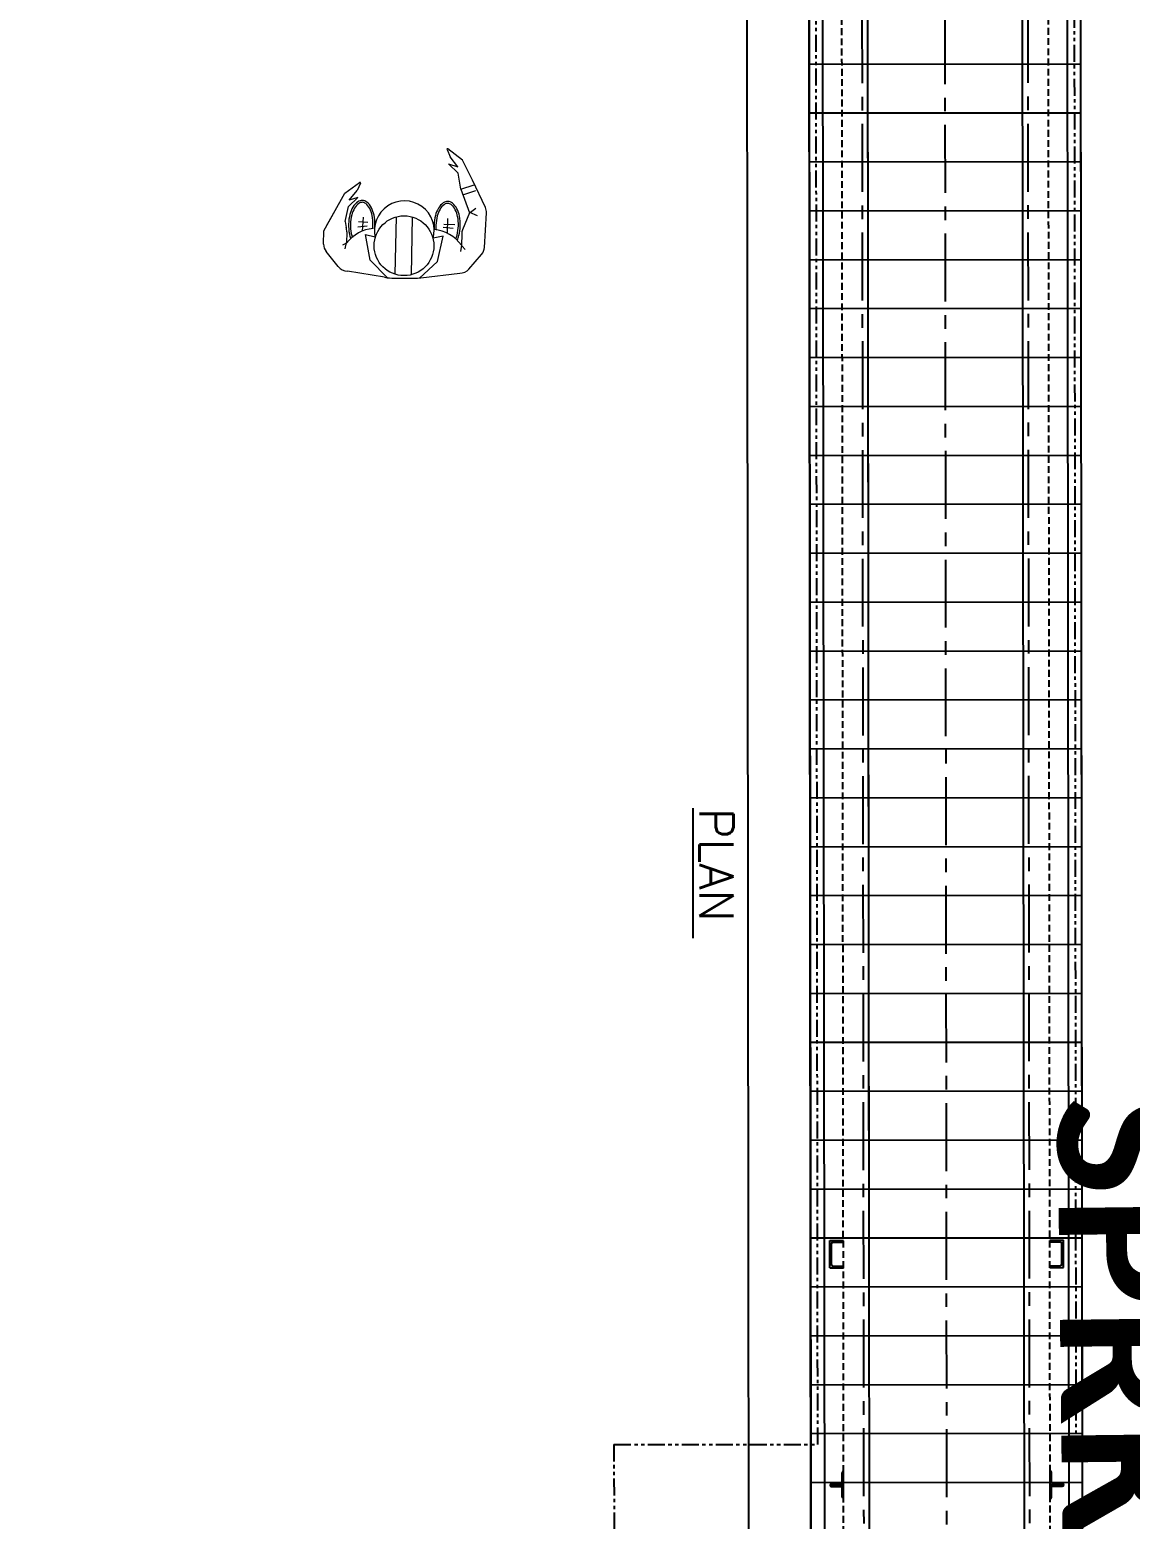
# Model space of a CAD drawing. Header units: feet. Extents: x -99009 to 3252343, y -11094690 to 9035152.
# Drawn here: x 2491096 to 2495146, y -1983789 to -1978307 of the extents above; entities that cross this region are included whole.
import ezdxf

# ---------------------------------------------------------------- set-up
doc = ezdxf.new("R2010")
doc.units = ezdxf.units.FT
for name, pattern in [('CENTER', [2, 1.25, -0.25, 0.25, -0.25]), ('HIDDEN', [0.375, 0.25, -0.125]), ('PHANTOM', [2.5, 1.25, -0.25, 0.25, -0.25, 0.25, -0.25])]:
    doc.linetypes.add(name, pattern=pattern)
doc.layers.add('1', color=1, linetype='Continuous')
doc.layers.add('OVERALL', color=41, linetype='Continuous', lineweight=0)
doc.styles.add('ARIAL NARROW', font='ARIALN.TTF')
doc.styles.add('KP BOM', font='simplex.shx')

# ---------------------------------------------------------------- blocks, each defined once
blk = doc.blocks.new('vaimand')
at = {"color": 242, "lineweight": 5, "true_color": 0xcd2027}
for p, q in [((-211.5, 106.3), (-257, 60.5)), ((-48.8, 123.9), (-179.6, 117.9)), ((-44.2, 125.5), (-107.9, 73.3)), ((-33.7, -80), (-16.7, 111.9)), ((39.5, 119.1), (-25.6, 123.6)), ((19.8, -84.7), (36.8, 106.2)), ((62.9, 116), (116.5, 53.4)), ((72.1, 114.1), (194.9, 84.7)), ((-107.9, 73.3), (-132.7, -9.8)), ((116.5, 53.4), (126.3, -32.8)), ((224.2, 67.6), (260.9, 14.5)), ((-268.3, 37.3), (-282.8, -77.8)), ((-193.7, 28.7), (-203.1, 39.9)), ((-195.6, -12.5), (-192.3, 25.1)), ((-192.3, 25.1), (-187, 45.5)), ((192.6, -10.8), (197.9, 9.6)), ((-226.1, -81.6), (-199.4, -26.4)), ((-138, -49.4), (-174.2, -46.1)), ((-135.3, -39.2), (-168, -34.5)), ((-151.7, -67.3), (-146.6, -19.2)), ((-132.7, -9.8), (-99.3, -5.8)), ((126.3, -32.8), (94.1, -23)), ((129.7, -92.2), (136.3, -45.1)), ((187.7, -46.5), (191, -8.9)), ((191, -8.9), (205.4, -3.3)), ((268, -10.3), (263.5, -55)), ((-281.1, -95.6), (-243.9, -189.8)), ((-226.2, -83.3), (-251.2, -70.6)), ((-229.7, -83), (-248.2, -95.3)), ((-203.1, -162.1), (-226.1, -81.6)), ((146.6, -78.1), (115.7, -73.6)), ((149.9, -61), (118.5, -61.7)), ((190.2, -81.1), (175.9, -131.1)), ((263.5, -55), (185.5, -176.2)), ((190.2, -81.1), (189, -60.9)), ((254.7, -68.8), (226.2, -112.9)), ((-208.3, -142.8), (-253.2, -154.7)), ((142.5, -158.2), (175.9, -131.1)), ((142.5, -158.2), (175.9, -131.1)), ((175.9, -131.1), (142.5, -158.2)), ((-203.1, -162.1), (-248.1, -174)), ((-243.9, -189.8), (-214.9, -259.2)), ((-203.1, -162.1), (-197.5, -216.5)), ((130.6, -205.4), (143.5, -182.2)), ((185.5, -176.2), (133.4, -208.1)), ((142.5, -158.2), (172.3, -151.7)), ((172.3, -151.7), (143.5, -182.2)), ((-197.6, -237.4), (-174.6, -272.5)), ((-167.5, -250.2), (-197.6, -237.4)), ((-197.5, -216.5), (-167.5, -250.2)), ((-167.5, -250.2), (-197.5, -216.5)), ((-167.5, -250.2), (-197.5, -216.5)), ((-214.9, -259.2), (-169.3, -299.8)), ((-166, -297.6), (-174.6, -272.5))]:
    blk.add_line(p, q, dxfattribs=at)
for points in [[(-179.2, 7.3, 0.043282), (-185.7, -7.7, 0.055571), (-192.5, -39.7, 0.055571), (-192.1, -72.4, 0.069361), (-185.4, -97.7, 0.105874), (-171.4, -117.7, 0.163899), (-156.8, -124.3, 0.163899), (-141.2, -120.7, 0.105874), (-123.5, -103.8, 0.069361), (-111.9, -80.3, 0.055571), (-105.1, -48.4, 0.024541), (-104.4, -34, 0.041767)], [(-174.6, 2.3, 0.037104), (-179.6, -9.8, 0.055571), (-186.2, -40.3, 0.055571), (-185.8, -71.6, 0.069361), (-179.5, -95.2, 0.105874), (-167, -113, 0.163899), (-156.2, -117.9, 0.163899), (-144.5, -115.2, 0.105874), (-128.8, -100.2, 0.069361), (-118, -78.3, 0.055571), (-111.5, -47.8, 0.024541), (-110.8, -33.9, 0.024541)], [(94.1, -51.7, 0.019815), (92.5, -63.2, 0.055571), (92.9, -95.9, 0.069361), (99.7, -121.2, 0.105874), (113.7, -141.2, 0.163899), (128.2, -147.8, 0.163899), (143.8, -144.2, 0.105874), (161.5, -127.4, 0.069361), (173.1, -103.9, 0.055571), (179.9, -71.9, 0.055571), (179.6, -39.3, 0.039908), (176.5, -24.5, 0.011242)], [(100.4, -52.8, 0.019815), (98.9, -63.9, 0.055571), (99.2, -95.1, 0.069361), (105.6, -118.7, 0.105874), (118, -136.5, 0.163899), (128.9, -141.4, 0.163899), (140.5, -138.8, 0.105874), (156.2, -123.8, 0.069361), (167.1, -101.9, 0.055571), (173.6, -71.3, 0.055571), (173.2, -40.1, 0.039908), (170.4, -26.2, 0.039908)]]:
    blk.add_lwpolyline(points, format="xyb", dxfattribs=at)
blk.add_circle((-0.2, 13.2), 100, dxfattribs=at)
for centre, radius, start, end in [((-183.1, 78.1), 40, 84.9304, 135.2053), ((-39.6, -75.9), 200, 85.9933, 92.619), ((25.6, -80.4), 200, 76.5524, 85.9933), ((-228.6, 32.3), 40, 135.2053, 172.7828), ((191.3, 44.9), 40, 34.6556, 84.9304), ((-84.3, 90.8), 126.4, 211.3613, 260.885), ((228, -8.2), 40, 357.078, 34.6556), ((-235.4, -9), 40, 334.2049, 354.9304), ((-4.6, -36.8), 100, 160.3742, 9.4866), ((96.4, 74.8), 126.4, 270.9864, 318.4996), ((227.5, -50.1), 40, 174.9304, 195.656), ((-243.1, -82.8), 40, 172.7828, 198.6125), ((132.3, -206.4), 2, 150.9679, 301.4593)]:
    blk.add_arc(centre, radius, start, end, dxfattribs=at)
at = {"color": 5, "lineweight": 5}
blk.add_arc((-167.9, -298.3), 2, 228.4016, 18.8929, dxfattribs=at)
blk = doc.blocks.new('A$C110D60DF')
at = {"color": 6, "lineweight": 5, "rotation": 183.9260337634763}
blk.add_blockref('vaimand', (-1.1, 13.2), dxfattribs=at)
blk = doc.blocks.new('conveyor')
at = {"color": 253, "linetype": 'PHANTOM', "ltscale": 50}
for p, q in [((1721941.1, -1090383.2, 0), (1721941.1, -1091133.2, 0)), ((1713291.6, -1091133.2, 0), (1721941.1, -1091133.2, 0)), ((1721941.1, -1092083.1, 0), (1713291.6, -1092083.1, 0)), ((1721941.1, -1092833.1, 0), (1721941.1, -1092083.1, 0)), ((1721941.1, -1092833.1, 0), (1722651, -1092833.1, 0))]:
    blk.add_line(p, q, dxfattribs=at)
at = {"color": 3}
for p, q in [((1727029.9, -1091158.2, 0), (1712591.7, -1091158.2, 0)), ((1721291.1, -1091178.2, 0), (1721191.1, -1091178.2, 0)), ((1721191.1, -1091228.2, 0), (1721191.1, -1091178.2, 0)), ((1721197.1, -1091228.2, 0), (1721197.1, -1091190.2, 0)), ((1721279.1, -1091184.2, 0), (1721203.1, -1091184.2, 0)), ((1721285.1, -1091228.2, 0), (1721285.1, -1091190.2, 0)), ((1721291.1, -1091228.2, 0), (1721291.1, -1091178.2, 0)), ((1722086.1, -1091223.2, 0), (1722046.1, -1091223.2, 0)), ((1722086.1, -1091223.2, 0), (1722086.1, -1091183.2, 0)), ((1722091.1, -1091228.2, 0), (1722091.1, -1091178.2, 0)), ((1722096.1, -1091223.2, 0), (1722096.1, -1091183.2, 0)), ((1722136.1, -1091223.2, 0), (1722096.1, -1091223.2, 0)), ((1722041.1, -1091228.2, 0), (1722041.1, -1091228.2, 0)), ((1722141.1, -1091228.2, 0), (1722041.1, -1091228.2, 0)), ((1722141.1, -1091228.2, 0), (1722141.1, -1091228.2, 0)), ((1727029.9, -1091323.2, 0), (1712591.7, -1091323.2, 0)), ((1721384.3, -1091893.2, 0), (1712591.7, -1091893.2, 0)), ((1727029.9, -1091893.2, 0), (1712591.7, -1091893.2, 0)), ((1721191.1, -1092038.1, 0), (1721191.1, -1091988.1, 0)), ((1721197.1, -1092027.1, 0), (1721197.1, -1091988.1, 0)), ((1721285.1, -1092026.1, 0), (1721285.1, -1091988.1, 0)), ((1721291.1, -1092038.1, 0), (1721291.1, -1091988.1, 0)), ((1722041.1, -1091988.1, 0), (1722041.1, -1091988.1, 0)), ((1722141.1, -1091988.1, 0), (1722041.1, -1091988.1, 0)), ((1722086.1, -1091993.1, 0), (1722046.1, -1091993.1, 0)), ((1722086.1, -1092033.1, 0), (1722086.1, -1091993.1, 0)), ((1722091.1, -1091988.1, 0), (1722091.1, -1092038.1, 0)), ((1722136.1, -1091993.1, 0), (1722096.1, -1091993.1, 0)), ((1722096.1, -1092033.1, 0), (1722096.1, -1091993.1, 0)), ((1722141.1, -1091988.1, 0), (1722141.1, -1091988.1, 0)), ((1721291.1, -1092038.1, 0), (1721191.1, -1092038.1, 0)), ((1721279.1, -1092032.1, 0), (1721202.1, -1092032.1, 0)), ((1727029.9, -1092058.1, 0), (1712591.7, -1092058.1, 0))]:
    blk.add_line(p, q, dxfattribs=at)
at = {"color": 3, "linetype": 'HIDDEN', "ltscale": 100}
for p, q in [((1727029.9, -1091228.2, 0), (1712591.7, -1091228.2, 0)), ((1727029.9, -1091988.1, 0), (1712591.7, -1091988.1, 0))]:
    blk.add_line(p, q, dxfattribs=at)
at = {"color": 8, "linetype": 'CENTER', "ltscale": 200}
for p, q in [((1731732.2, -1091303.2, 0), (1712591.7, -1091303.2, 0)), ((1731736.1, -1091608.2, 0), (1712532.3, -1091608.2, 0)), ((1731732.2, -1091913.2, 0), (1712591.7, -1091913.2, 0))]:
    blk.add_line(p, q, dxfattribs=at)
at = {"color": 1}
blk.add_line((1712663.7, -1092338.4, 0), (1726550.2, -1092338.4, 0), dxfattribs=at)
at = {"color": 40}
blk.add_line((1719599.3, -1092540.6, 0), (1720078.2, -1092540.6, 0), dxfattribs=at)
at = {"color": 3}
for centre, radius, start, end in [((1721203.1, -1091190.2, 0), 6, 90, 180), ((1721279.1, -1091190.2, 0), 6, 0, 90), ((1722046.1, -1091228.2, 0), 5, 90, 180), ((1722091.1, -1091183.2, 0), 5, 0, 180), ((1722136.1, -1091228.2, 0), 5, 0, 90), ((1722046.1, -1091988.1, 0), 5, 180, 270), ((1722136.1, -1091988.1, 0), 5, 270, 0), ((1721202.1, -1092027.1, 0), 5, 180, 270), ((1721279.1, -1092026.1, 0), 6, 270, 0), ((1722091.1, -1092033.1, 0), 5, 180, 0)]:
    blk.add_arc(centre, radius, start, end, dxfattribs=at)
at = {"color": 40, "style": 'KP BOM'}
blk.add_text('PLAN', height=124.99, dxfattribs=at).set_placement((1719599.3, -1092515.6, 0))

msp = doc.modelspace()

# ---------------------------------------------------------------- hatches: boundary and pattern name
at = {"true_color": 0xadddf7, "transparency": 33554684}
h = msp.add_hatch(dxfattribs=at)
h.set_pattern_fill('_USER', color=141, scale=180, angle=180.06505171, pattern_type=0)
h.set_pattern_definition([(180.065052, (4255202.79, -1985434.07), (0.204366, -179.999884), [])])
h.paths.add_polyline_path([(2493974.56119, -1987621.52395), (2494974.56055, -1987620.38859), (2494970.48799, -1984033.3909), (2493970.48863, -1984034.52626)])
h.paths.add_polyline_path([(2493974.94381, -1987958.52373), (2494974.94316, -1987957.38837), (2494974.56055, -1987620.38859), (2493974.56119, -1987621.52395)])
h.paths.add_polyline_path([(2493970.48863, -1984034.52626), (2494970.48799, -1984033.3909), (2494960.98906, -1975666.99629), (2493960.9897, -1975668.13166)])
h.paths.add_polyline_path([(2493960.9897, -1975668.13166), (2494960.98906, -1975666.99629), (2494946.89848, -1963256.40429), (2493946.89912, -1963257.53965)])

# ---------------------------------------------------------------- linework, layer by layer
at = {"transparency": 33554684}
for p, q in [((2493974.94381, -1987958.52373), (2493946.89912, -1963257.53965)), ((2494974.94316, -1987957.38837), (2494946.89848, -1963256.40429))]:
    msp.add_line(p, q, dxfattribs=at)
msp.add_lwpolyline([(2494946.89848, -1963256.40429), (2493946.89912, -1963257.53965), (2493974.94381, -1987958.52373), (2494974.94316, -1987957.38837)], close=True, dxfattribs=at)
at = {"layer": '1'}
msp.add_arc((2520410.24778, -1978395.99612), 100000, 84.1346387202, 194.3871675539, dxfattribs=at)

# ---------------------------------------------------------------- block references
at = {"color": 3, "rotation": 270.0650517140735}
msp.add_blockref('conveyor', (3584123.10414, -260333.11416, 0), dxfattribs=at)
at = {"layer": 'OVERALL', "color": 30, "ltscale": 2, "true_color": 0xf26722, "transparency": 33554684, "xscale": 1.100000000000001, "yscale": 1.1, "zscale": 1.1, "rotation": 0.06505171407317947}
msp.add_blockref('A$C110D60DF', (2492473.22579, -1979102.1915), dxfattribs=at)

# ---------------------------------------------------------------- texts
at = {"transparency": 33554684, "insert": (2495419.6004, -1985809.5676), "char_height": 500, "width": 7998.3219599, "attachment_point": 2, "rotation": 270.67879968, "style": 'ARIAL NARROW'}
msp.add_mtext('{\\fCalibri|b1|i0|c0|p34;SPRKT Scrap Conveyor}', dxfattribs=at)

doc.saveas('drawing.dxf')
